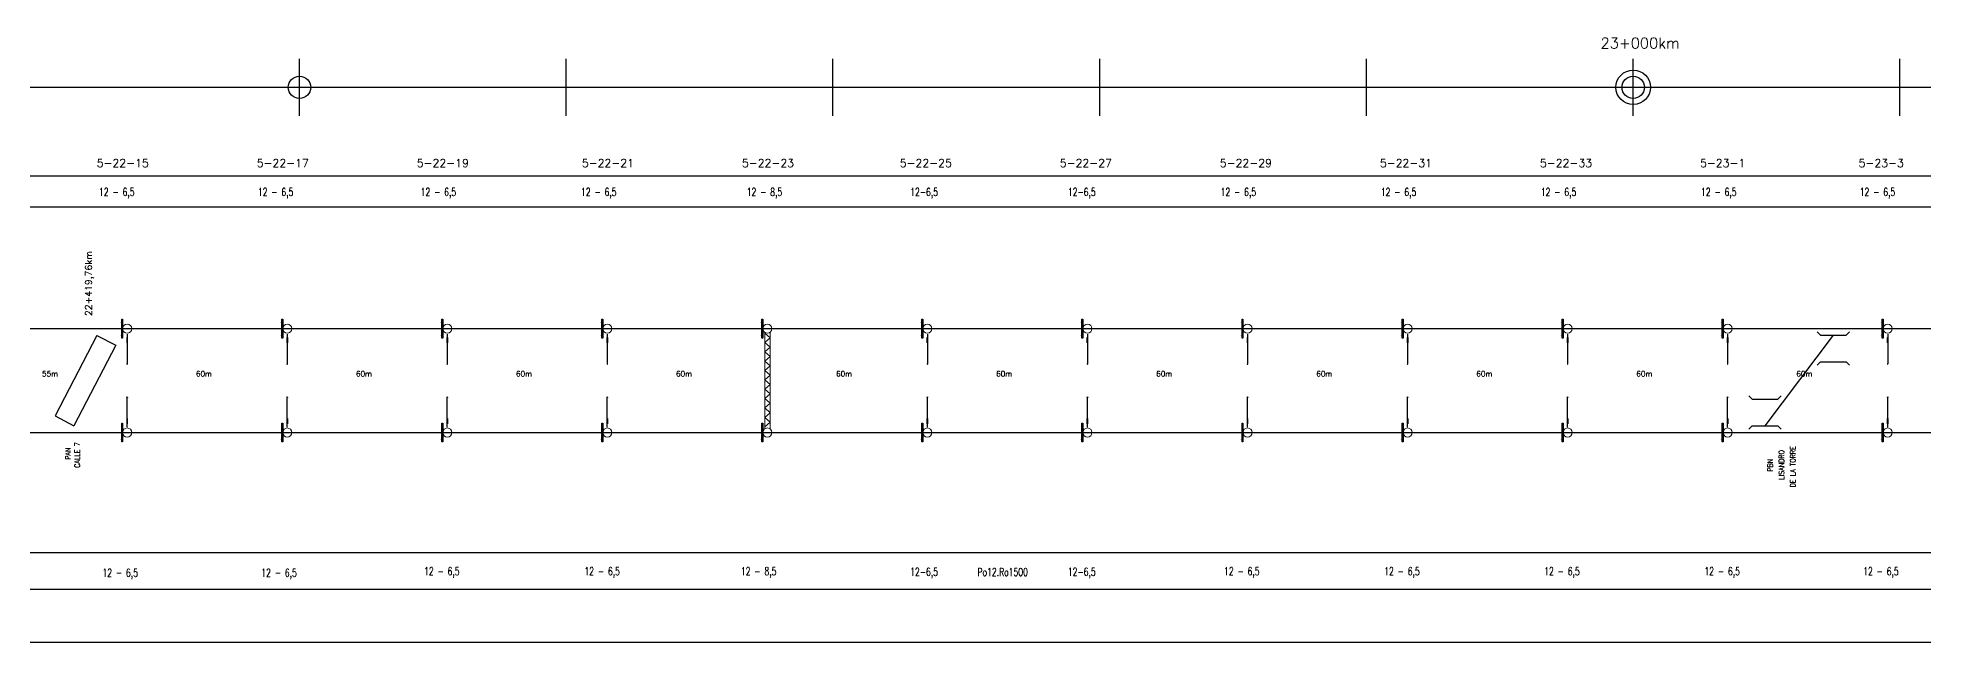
# Model space of a CAD drawing. Header units: millimetres. Extents: x 56 to 21898, y 218 to 1565.
# Drawn here: x 18470 to 19177, y 229 to 456 of the extents above; entities that cross this region are included whole.
import ezdxf

# ---------------------------------------------------------------- set-up
doc = ezdxf.new("R2010")
doc.units = ezdxf.units.MM
for name, color, linetype in [('Brazos', 9, 'Continuous'), ('Cruceta Fe', 42, 'Continuous'), ('LDF', 5, 'Continuous'), ('LDS', 1, 'Continuous'), ('longitud vano', 7, 'Continuous'), ('Nº de poste', 6, 'Continuous'), ('POSTES', 8, 'Continuous'), ('progresivas', 4, 'Continuous'), ('Pórticos', 9, 'Continuous'), ('TEXTOS', 3, 'Continuous')]:
    doc.layers.add(name, color=color, linetype=linetype)
doc.styles.add('STYLE1', font='romans.shx')

# ---------------------------------------------------------------- blocks, each defined once
blk = doc.blocks.new('Poste Hormigón')
at = {"layer": 'POSTES', "lineweight": 18}
blk.add_line((1.7, 0), (-1.7, 0), dxfattribs=at)
blk.add_circle((0, 0), 1.7, dxfattribs=at)
blk = doc.blocks.new('Brazo')
at = {"layer": 'Brazos'}
for p, q in [((0, 0.2), (0, -10.98)), ((-0.3, -1.23), (0.3, -1.23)), ((-0.3, -1.43), (0.3, -1.43)), ((-0.3, -1.64), (0.3, -1.64)), ((-0.3, -1.84), (0.3, -1.84)), ((-0.3, -2.04), (0.3, -2.04)), ((-0.3, -2.25), (0.3, -2.25)), ((-0.3, -2.45), (0.3, -2.45)), ((-0.3, -2.66), (0.3, -2.66)), ((-0.3, -2.86), (0.3, -2.86))]:
    blk.add_line(p, q, dxfattribs=at)
for start, end in [(37.01986, 217.01986), (217.01986, 37.01986)]:
    blk.add_arc((0, -10.98), 0.102, start, end, dxfattribs=at)
blk = doc.blocks.new('Cruceta Fe')
at = {"layer": 'Cruceta Fe', "const_width": 0.1}
for points in [[(-0.92, 2.45), (0, 2.45)], [(-0.92, 0), (0, 0)], [(-0.92, -2.45), (0, -2.45)]]:
    blk.add_lwpolyline(points, dxfattribs=at)
at = {"layer": 'Cruceta Fe'}
blk.add_lwpolyline([(-0.35, 3.52), (0, 3.52), (0, -3.52), (-0.35, -3.52)], close=True, dxfattribs=at)
blk = doc.blocks.new('Cruceta Fe 1')
at = {"layer": 'Cruceta Fe', "const_width": 0.1}
for points in [[(-0.92, 2.45), (0, 2.45)], [(-0.92, -2.45), (0, -2.45)]]:
    blk.add_lwpolyline(points, dxfattribs=at)
at = {"layer": 'Cruceta Fe'}
blk.add_lwpolyline([(-0.35, 3.52), (0, 3.52), (0, -3.52), (-0.35, -3.52)], close=True, dxfattribs=at)
blk = doc.blocks.new('Viga canasto')
at = {"layer": 'Pórticos', "lineweight": 20}
for p, q in [((-1, -1.37), (-1, -37.58)), ((-1, -1.73), (-1, -37.58)), ((-1, -1.73), (1, -3.48)), ((-1, -5.23), (1, -3.48)), ((-1, -5.23), (1, -6.99)), ((-1, -8.74), (1, -6.99)), ((1, -1.37), (1, -37.58)), ((1, -1.37), (1, -37.58)), ((-1, -8.74), (1, -10.49)), ((-1, -12.24), (1, -10.49)), ((-1, -12.24), (1, -13.99)), ((-1, -15.74), (1, -13.99)), ((-1, -15.74), (1, -17.49)), ((-1, -19.25), (1, -17.49)), ((-1, -19.25), (1, -21)), ((-1, -22.75), (1, -21)), ((-1, -22.75), (1, -24.5)), ((-1, -26.25), (1, -24.5)), ((-1, -26.25), (1, -28)), ((-1, -29.75), (1, -28)), ((-1, -29.75), (1, -31.51)), ((-1, -33.26), (1, -31.51)), ((-1, -33.26), (1, -35.01)), ((-1, -36.76), (1, -35.01))]:
    blk.add_line(p, q, dxfattribs=at)

msp = doc.modelspace()

# ---------------------------------------------------------------- linework, layer by layer
for p, q in [((18568.1506, 426.3383), (18568.1506, 447.6025)), ((18668.1506, 426.3383), (18668.1506, 447.6025)), ((18768.1506, 426.3383), (18768.1506, 447.6025)), ((18868.1506, 426.3383), (18868.1506, 447.6025)), ((18968.1506, 426.3383), (18968.1506, 447.6025)), ((19068.1506, 426.3383), (19068.1506, 447.6025)), ((19168.1506, 426.3383), (19168.1506, 447.6025)), ((68.1506, 436.9704), (21897.5602, 436.9704)), ((68.1506, 403.8502), (21897.5602, 403.8502)), ((68.1506, 392.2176), (21897.5602, 392.2176)), ((18503.5506, 346.5185), (18503.5506, 346.5185)), ((18503.5506, 346.5185), (18503.5506, 346.5185)), ((18563.5506, 346.5185), (18563.5506, 346.5185)), ((18563.5506, 346.5185), (18563.5506, 346.5185)), ((18623.5506, 346.5185), (18623.5506, 346.5185)), ((18623.5506, 346.5185), (18623.5506, 346.5185)), ((18683.5506, 346.5185), (18683.5506, 346.5185)), ((18683.5506, 346.5185), (18683.5506, 346.5185)), ((18803.5506, 346.5185), (18803.5506, 346.5185)), ((18803.5506, 346.5185), (18803.5506, 346.5185)), ((18863.5506, 346.5185), (18863.5506, 346.5185)), ((18863.5506, 346.5185), (18863.5506, 346.5185)), ((18923.5506, 346.5185), (18923.5506, 346.5185)), ((18923.5506, 346.5185), (18923.5506, 346.5185)), ((18983.5506, 346.5185), (18983.5506, 346.5185)), ((18983.5506, 346.5185), (18983.5506, 346.5185)), ((19043.5506, 346.5185), (19043.5506, 346.5185)), ((19043.5506, 346.5185), (19043.5506, 346.5185)), ((19103.5506, 346.5185), (19103.5506, 346.5185)), ((19103.5506, 346.5185), (19103.5506, 346.5185)), ((19163.5506, 346.5185), (19163.5506, 346.5185)), ((19163.5506, 346.5185), (19163.5506, 346.5185)), ((18492.2123, 343.9679), (18476.5128, 313.8096)), ((18499.3084, 340.274), (18483.6089, 310.1156)), ((18492.2123, 343.9679), (18499.3084, 340.274)), ((19143.151, 344.0418), (19117.5302, 310.0418)), ((19138.351, 344.0418), (19137.1323, 345.2604)), ((19138.351, 344.0418), (19147.951, 344.0418)), ((19147.951, 344.0418), (19149.1697, 345.2604)), ((19138.351, 334.0418), (19137.1323, 332.8231)), ((19138.351, 334.0418), (19147.951, 334.0418)), ((19147.951, 334.0418), (19149.1697, 332.8231)), ((19112.7302, 320.0418), (19111.5115, 321.2604)), ((19112.7302, 320.0418), (19122.3302, 320.0418)), ((19122.3302, 320.0418), (19123.5488, 321.2604)), ((18476.5128, 313.8096), (18483.6089, 310.1156)), ((19112.7302, 310.0418), (19111.5115, 308.8231)), ((19112.7302, 310.0418), (19122.3302, 310.0418)), ((19122.3302, 310.0418), (19123.5488, 308.8231)), ((68.1506, 262.6383), (21897.5602, 262.6383)), ((68.1506, 248.8066), (21897.5602, 248.8066)), ((16907.9406, 228.9395), (21897.5602, 228.9395))]:
    msp.add_line(p, q)
for centre, radius in [((18568.1506, 436.9704), 4.1956), ((19068.1506, 436.9704), 6.4757), ((19068.1506, 436.9704), 4.1956)]:
    msp.add_circle(centre, radius)
at = {"layer": 'LDF'}
msp.add_line((17488.5506, 346.5185), (19630.8007, 346.5185), dxfattribs=at)
at = {"layer": 'LDS'}
msp.add_line((17488.5506, 307.565), (19521.8506, 307.565), dxfattribs=at)

# ---------------------------------------------------------------- block references
at = {"layer": 'Brazos'}
for p in [(18503.5504, 344.2785), (18563.5504, 344.2785), (18623.5504, 344.2785), (18683.5504, 344.2785), (18803.5504, 344.2785), (18863.5504, 344.2785), (18923.5504, 344.2785), (18983.5504, 344.2785), (19043.5504, 344.2785), (19103.5504, 344.2785), (19163.5504, 344.2785)]:
    msp.add_blockref('Brazo', p, dxfattribs=at)
at = {"layer": 'Brazos', "xscale": -1, "rotation": 180}
for p in [(18503.5504, 309.805), (18563.5504, 309.805), (18623.5504, 309.805), (18683.5504, 309.805), (18803.5504, 309.805), (18863.5504, 309.805), (18923.5504, 309.805), (18983.5504, 309.805), (19043.5504, 309.805), (19103.5504, 309.805), (19163.5504, 309.805)]:
    msp.add_blockref('Brazo', p, dxfattribs=at)
at = {"layer": 'Cruceta Fe'}
for name, p in [('Cruceta Fe', (18501.8506, 346.5185)), ('Cruceta Fe', (18561.8506, 346.5185)), ('Cruceta Fe', (18621.8506, 346.5185)), ('Cruceta Fe', (18681.8506, 346.5185)), ('Cruceta Fe', (18741.8506, 346.5185)), ('Cruceta Fe', (18801.8506, 346.5185)), ('Cruceta Fe', (18861.8506, 346.5185)), ('Cruceta Fe', (18921.8506, 346.5185)), ('Cruceta Fe', (18981.8506, 346.5185)), ('Cruceta Fe', (19041.8506, 346.5185)), ('Cruceta Fe', (19101.8506, 346.5185)), ('Cruceta Fe', (19161.8506, 346.5185)), ('Cruceta Fe 1', (18501.8506, 307.565)), ('Cruceta Fe 1', (18561.8506, 307.565)), ('Cruceta Fe 1', (18621.8506, 307.565)), ('Cruceta Fe 1', (18681.8506, 307.565)), ('Cruceta Fe 1', (18741.8506, 307.565)), ('Cruceta Fe 1', (18801.8506, 307.565)), ('Cruceta Fe 1', (18861.8506, 307.565)), ('Cruceta Fe 1', (18921.8506, 307.565)), ('Cruceta Fe 1', (18981.8506, 307.565)), ('Cruceta Fe 1', (19041.8506, 307.565)), ('Cruceta Fe 1', (19101.8506, 307.565)), ('Cruceta Fe 1', (19161.8506, 307.565))]:
    msp.add_blockref(name, p, dxfattribs=at)
at = {"layer": 'POSTES'}
for p in [(18503.5506, 346.5185), (18563.5506, 346.5185), (18623.5506, 346.5185), (18683.5506, 346.5185), (18743.5506, 346.5185), (18803.5506, 346.5185), (18863.5506, 346.5185), (18923.5506, 346.5185), (18983.5506, 346.5185), (19043.5506, 346.5185), (19103.5506, 346.5185), (19163.5506, 346.5185)]:
    msp.add_blockref('Poste Hormigón', p, dxfattribs=at)
at = {"layer": 'POSTES', "xscale": -1, "rotation": 180}
for p in [(18503.5506, 307.565), (18563.5506, 307.565), (18623.5506, 307.565), (18683.5506, 307.565), (18743.5506, 307.565), (18803.5506, 307.565), (18863.5506, 307.565), (18923.5506, 307.565), (18983.5506, 307.565), (19043.5506, 307.565), (19103.5506, 307.565), (19163.5506, 307.565)]:
    msp.add_blockref('Poste Hormigón', p, dxfattribs=at)
at = {"layer": 'Pórticos'}
msp.add_blockref('Viga canasto', (18743.5506, 346.5185), dxfattribs=at)

# ---------------------------------------------------------------- texts
at = {"layer": 'longitud vano', "linetype": 'Continuous', "style": 'STYLE1'}
for s, p in [('55m', (18471.6254, 328.6021)), ('60m', (18529.3145, 328.6021)), ('60m', (18589.3145, 328.6021)), ('60m', (18649.3145, 328.6021)), ('60m', (18709.3145, 328.6021)), ('60m', (18769.3145, 328.6021)), ('60m', (18829.3145, 328.6021)), ('60m', (18889.3145, 328.6021)), ('60m', (18949.3145, 328.6021)), ('60m', (19009.3145, 328.6021)), ('60m', (19069.3145, 328.6021)), ('60m', (19129.3145, 328.6021))]:
    msp.add_text(s, height=2, dxfattribs=at).set_placement(p)
at = {"layer": 'Nº de poste', "linetype": 'Continuous', "style": 'STYLE1'}
for s, p in [('5-22-15', (18492.1068, 407.0813)), ('5-22-17', (18552.1068, 407.0813)), ('5-22-19', (18612.1068, 407.0813)), ('5-22-21', (18674.0061, 407.0813)), ('5-22-23', (18734.0061, 407.0813)), ('5-22-25', (18793.1706, 407.0813)), ('5-22-27', (18853.1706, 407.0813)), ('5-22-29', (18913.1706, 407.0813)), ('5-22-31', (18973.1706, 407.0813)), ('5-22-33', (19033.1706, 407.0813)), ('5-23-1', (19093.1706, 407.0813)), ('5-23-3', (19152.6162, 407.0813))]:
    msp.add_text(s, height=3, dxfattribs=at).set_placement(p)
at = {"layer": 'progresivas', "linetype": 'Continuous', "style": 'STYLE1'}
msp.add_text('23+000km', height=4, dxfattribs=at).set_placement((19055.8989, 451.5643))
msp.add_text('22+419,76km', height=2.55, rotation=90, dxfattribs=at).set_placement((18490.3343, 351.2267))
at = {"layer": 'TEXTOS', "linetype": 'Continuous', "style": 'STYLE1', "width": 0.7}
for s, p in [('12 - 6,5', (18492.9976, 396.2406)), ('12 - 6,5', (18552.5444, 396.2406)), ('12 - 6,5', (18613.5634, 396.2406)), ('12 - 6,5', (18673.6737, 396.2406)), ('12 - 8,5', (18735.8128, 396.2406)), ('12-6,5', (18797.087, 396.2406)), ('12-6,5', (18856.1967, 396.2406)), ('12 - 6,5', (18913.4607, 396.2406)), ('12 - 6,5', (18973.5167, 396.2406)), ('12 - 6,5', (19033.4912, 396.2406)), ('12 - 6,5', (19093.5472, 396.2406)), ('12 - 6,5', (19153.0601, 396.2406)), ('12 - 6,5', (18494.2819, 253.5073)), ('12 - 6,5', (18553.8286, 253.5073)), ('12 - 6,5', (18614.8476, 254.0705)), ('12 - 6,5', (18674.9579, 254.0705)), ('12 - 8,5', (18733.6288, 254.0705)), ('12-6,5', (18797.087, 253.8588)), ('Po12.Ro1500', (18822.3123, 253.7758)), ('12-6,5', (18856.1967, 253.8588)), ('12 - 6,5', (18914.7449, 254.0705)), ('12 - 6,5', (18974.8009, 254.0705)), ('12 - 6,5', (19034.7754, 254.0705)), ('12 - 6,5', (19094.8315, 254.0705)), ('12 - 6,5', (19154.3443, 254.0705))]:
    msp.add_text(s, height=3, dxfattribs=at).set_placement(p)
at = {"layer": 'TEXTOS', "linetype": 'Continuous', "style": 'STYLE1', "width": 0.9}
for s, p in [('PAN', (18482.3237, 297.351)), ('CALLE 7', (18485.8139, 294.2961)), ('PBN', (19120.4283, 292.8809)), ('LISANDRO', (19124.688, 289.8448)), ('DE LA TORRE', (19128.9515, 287.0097))]:
    msp.add_text(s, height=1.944, rotation=90, dxfattribs=at).set_placement(p)

doc.saveas('drawing.dxf')
